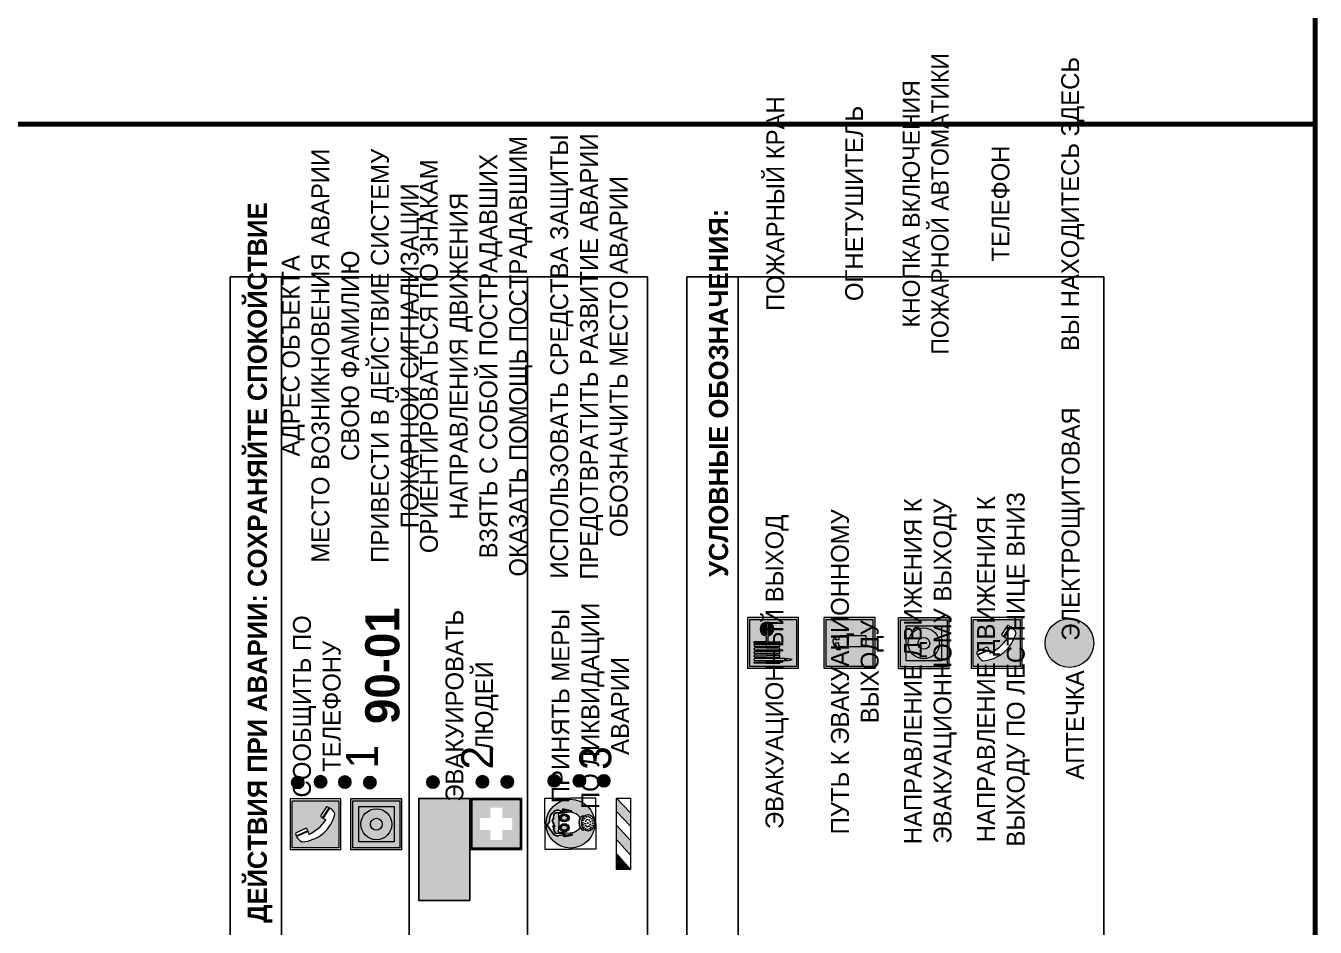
# Model space of a CAD drawing. Header units: millimetres. Extents: x 13114 to 67229, y 22859 to 38520.
# Drawn here: x 22281.2 to 22483.5, y 31561.4 to 31702.8 of the extents above; entities that cross this region are included whole.
import ezdxf

# ---------------------------------------------------------------- set-up
doc = ezdxf.new("R2010")
doc.units = ezdxf.units.MM
doc.styles.add('обычный', font='arial.ttf')

# ---------------------------------------------------------------- blocks, each defined once
blk = doc.blocks.new('A$C38D26F80')
h = blk.add_hatch(color=5)
h.dxf.hatch_style = 1
h.paths.add_polyline_path([(-8.77, -4.48, 1), (-0.19, -4.48, 1)])
h.paths.add_polyline_path([(-6.75, -3.58), (-6.75, -3.31), (-6.62, -3.22), (-6.5, -3.22), (-6.42, -3.3), (-6.39, -3.28), (-6.59, -2.23), (-6.59, -2.01), (-6.38, -1.58), (-4.76, -0.4), (-4.13, -0.79, -0.362848), (-2.1, -2.1, -0.201049), (-2.17, -2.48, 0.085434), (-2.26, -3.13), (-1.9, -3.16), (-2.25, -4.7), (-2.4, -4.59), (-2.43, -4.34), (-2.36, -4.34), (-2.14, -3.34), (-2.47, -3.42), (-2.58, -1.95), (-2.77, -1.58), (-3.58, -1.52), (-3.92, -1.26), (-5.05, -1.73), (-4.87, -1.39), (-5.41, -1.6), (-5.41, -1.46), (-6.13, -1.87), (-6.18, -3.5), (-6.56, -3.47), (-6.37, -4.59), (-6.16, -4.43), (-6.16, -4.66), (-6.36, -4.79), (-6.37, -4.8), (-6.51, -4.76)], flags=16)
h.paths.add_polyline_path([(-6.51, -4.76), (-6.36, -4.79), (-6.37, -4.8)], flags=0)
h.paths.add_polyline_path([(-5.92, -2.34, 0.089508), (-2.67, -2.35), (-2.48, -3.88, -0.268602), (-3.4, -6.18, 0.262449), (-5.2, -6.18, -0.268602), (-6.11, -3.88)], flags=16)
edge = h.paths.add_edge_path(flags=16)
edge.add_ellipse((-5.19, -3.41), major_axis=(0, 0.842), ratio=0.848992, start_angle=0, end_angle=360)
edge = h.paths.add_edge_path(flags=0)
edge.add_ellipse((-5.19, -3.39), major_axis=(0, 0.665), ratio=0.853798, start_angle=0, end_angle=360)
edge = h.paths.add_edge_path(flags=0)
edge.add_ellipse((-5.19, -3.4), major_axis=(0, 0.528), ratio=0.864094, start_angle=0, end_angle=360)
edge = h.paths.add_edge_path(flags=16)
edge.add_ellipse((-3.47, -3.4), major_axis=(0, 0.842), ratio=0.848992, start_angle=0, end_angle=360)
h.paths.add_polyline_path([(-3.13, -6.45), (-3.13, -6.84, 0.383174), (-5.57, -6.85), (-5.57, -6.49, -0.369952)], flags=16)
edge = h.paths.add_edge_path(flags=0)
edge.add_ellipse((-3.47, -3.39), major_axis=(0, 0.665), ratio=0.853798, start_angle=0, end_angle=360)
edge = h.paths.add_edge_path(flags=0)
edge.add_ellipse((-3.47, -3.4), major_axis=(0, 0.528), ratio=0.864094, start_angle=0, end_angle=360)
edge = h.paths.add_edge_path(flags=16)
edge.add_ellipse((-4.34, -7.57), major_axis=(-1.48, 0), ratio=0.744955, start_angle=0, end_angle=360)
h.paths.add_polyline_path([(-5.01, -6.85, -1), (-5.15, -6.85, -1)], flags=0)
h.paths.add_polyline_path([(-5.33, -7.14, -1), (-5.47, -7.14, -1)], flags=0)
h.paths.add_polyline_path([(-4.61, -6.71, -1), (-4.74, -6.71, -1)], flags=16)
h.paths.add_polyline_path([(-5.43, -7.51, -1), (-5.57, -7.51, -1)], flags=0)
h.paths.add_polyline_path([(-4.26, -6.67, -1), (-4.4, -6.67, -1)], flags=16)
h.paths.add_polyline_path([(-4.74, -7.14, -1), (-4.88, -7.14, -1)], flags=0)
h.paths.add_polyline_path([(-4.93, -7.43, -1), (-5.07, -7.43, -1)], flags=0)
h.paths.add_polyline_path([(-4.41, -7.07, -1), (-4.54, -7.07, -1)], flags=0)
h.paths.add_polyline_path([(-5.33, -7.87, -1), (-5.46, -7.87, -1)], flags=0)
h.paths.add_polyline_path([(-3.8, -6.71, -1), (-3.94, -6.71, -1)], flags=16)
h.paths.add_polyline_path([(-4.85, -7.78, -1), (-4.98, -7.78, -1)], flags=0)
h.paths.add_polyline_path([(-3.96, -7.14, -1), (-4.1, -7.14, -1)], flags=0)
h.paths.add_polyline_path([(-4.33, -7.53, -1), (-4.47, -7.53, -1)], flags=0)
h.paths.add_polyline_path([(-5.09, -8.12, -1), (-5.23, -8.12, -1)], flags=0)
h.paths.add_polyline_path([(-3.5, -6.94, -1), (-3.64, -6.94, -1)], flags=0)
h.paths.add_polyline_path([(-4.54, -7.97, -1), (-4.68, -7.97, -1)], flags=0)
h.paths.add_polyline_path([(-3.66, -7.39, -1), (-3.8, -7.39, -1)], flags=0)
h.paths.add_polyline_path([(-4.73, -8.35, -1), (-4.86, -8.35, -1)], flags=0)
h.paths.add_polyline_path([(-4.09, -7.96, -1), (-4.23, -7.96, -1)], flags=0)
h.paths.add_polyline_path([(-3.77, -7.74, -1), (-3.91, -7.74, -1)], flags=0)
h.paths.add_polyline_path([(-3.22, -7.27, -1), (-3.35, -7.27, -1)], flags=0)
h.paths.add_polyline_path([(-4.34, -8.4, -1), (-4.47, -8.4, -1)], flags=0)
h.paths.add_polyline_path([(-3.16, -7.61, -1), (-3.3, -7.61, -1)], flags=0)
h.paths.add_polyline_path([(-3.9, -8.35, -1), (-4.04, -8.35, -1)], flags=0)
h.paths.add_polyline_path([(-3.32, -7.91, -1), (-3.46, -7.91, -1)], flags=0)
h.paths.add_polyline_path([(-3.55, -8.23, -1), (-3.69, -8.23, -1)], flags=0)
at = {"color": 5, "lineweight": 5}
for p, q in [((-4.48, 0), (-8.96, 0)), ((-8.96, 0), (-8.96, -4.48)), ((-4.48, 0), (0, 0)), ((0, 0), (0, -4.48)), ((-6.59, -2.01), (-6.38, -1.58)), ((-6.59, -2.23), (-6.59, -2.01)), ((-6.39, -3.28), (-6.59, -2.23)), ((-6.38, -1.58), (-4.76, -0.4)), ((-6.13, -1.87), (-6.18, -3.5)), ((-5.41, -1.46), (-6.13, -1.87)), ((-4.87, -1.39), (-5.41, -1.6)), ((-5.41, -1.6), (-5.41, -1.46)), ((-3.92, -1.26), (-5.05, -1.73)), ((-5.05, -1.73), (-4.87, -1.39)), ((-4.76, -0.4), (-4.13, -0.79)), ((-3.58, -1.52), (-3.92, -1.26)), ((-2.77, -1.58), (-3.58, -1.52)), ((-2.58, -1.95), (-2.77, -1.58)), ((-2.47, -3.42), (-2.58, -1.95)), ((-8.96, -8.96), (-8.96, -4.48)), ((-6.75, -3.31), (-6.62, -3.22)), ((-6.75, -3.58), (-6.75, -3.31)), ((-6.51, -4.76), (-6.75, -3.58)), ((-6.62, -3.22), (-6.5, -3.22)), ((-6.18, -3.5), (-6.56, -3.47)), ((-6.56, -3.47), (-6.37, -4.59)), ((-6.5, -3.22), (-6.42, -3.3)), ((-6.42, -3.3), (-6.39, -3.28)), ((-6.37, -4.59), (-6.16, -4.43)), ((-6.16, -4.43), (-6.16, -4.66)), ((-5.92, -2.34), (-6.11, -3.88)), ((-2.67, -2.34), (-2.48, -3.88)), ((-2.14, -3.34), (-2.47, -3.42)), ((-2.43, -4.34), (-2.4, -4.59)), ((-2.43, -4.34), (-2.36, -4.34)), ((-2.36, -4.34), (-2.14, -3.34)), ((-1.9, -3.16), (-2.26, -3.13)), ((-2.25, -4.7), (-1.9, -3.16)), ((0, -8.96), (0, -4.48)), ((-6.37, -4.8), (-6.51, -4.76)), ((-6.16, -4.66), (-6.37, -4.8)), ((-5.57, -6.49), (-5.57, -6.85)), ((-3.13, -6.45), (-3.13, -6.84)), ((-2.4, -4.59), (-2.25, -4.7)), ((-4.48, -8.96), (-8.96, -8.96)), ((-4.48, -8.96), (0, -8.96))]:
    blk.add_line(p, q, dxfattribs=at)
at = {"color": 5}
for p, q in [((-6.59, -2.01), (-6.38, -1.58)), ((-6.59, -2.23), (-6.59, -2.01)), ((-6.39, -3.28), (-6.59, -2.23)), ((-6.38, -1.58), (-4.76, -0.4)), ((-6.13, -1.87), (-6.18, -3.5)), ((-5.41, -1.46), (-6.13, -1.87)), ((-4.87, -1.39), (-5.41, -1.6)), ((-5.41, -1.6), (-5.41, -1.46)), ((-3.92, -1.26), (-5.05, -1.73)), ((-5.05, -1.73), (-4.87, -1.39)), ((-4.76, -0.4), (-4.13, -0.79)), ((-3.58, -1.52), (-3.92, -1.26)), ((-2.77, -1.58), (-3.58, -1.52)), ((-2.58, -1.95), (-2.77, -1.58)), ((-2.47, -3.42), (-2.58, -1.95)), ((-6.75, -3.31), (-6.62, -3.22)), ((-6.75, -3.58), (-6.75, -3.31)), ((-6.51, -4.76), (-6.75, -3.58)), ((-6.62, -3.22), (-6.5, -3.22)), ((-6.18, -3.5), (-6.56, -3.47)), ((-6.56, -3.47), (-6.37, -4.59)), ((-6.5, -3.22), (-6.42, -3.3)), ((-6.42, -3.3), (-6.39, -3.28)), ((-6.37, -4.59), (-6.16, -4.43)), ((-6.16, -4.43), (-6.16, -4.66)), ((-2.14, -3.34), (-2.47, -3.42)), ((-2.4, -4.59), (-2.43, -4.34)), ((-2.43, -4.34), (-2.36, -4.34)), ((-2.36, -4.34), (-2.14, -3.34)), ((-2.26, -3.13), (-1.9, -3.16)), ((-1.9, -3.16), (-2.25, -4.7)), ((-6.37, -4.8), (-6.51, -4.76)), ((-6.36, -4.79), (-6.51, -4.76)), ((-6.16, -4.66), (-6.37, -4.8)), ((-6.16, -4.66), (-6.36, -4.79)), ((-2.25, -4.7), (-2.4, -4.59))]:
    blk.add_line(p, q, dxfattribs=at)
at = {"color": 5, "lineweight": 5}
for centre, radius in [((-4.48, -4.48), 4.29), ((-5.08, -6.85), 0.0678), ((-4.67, -6.71), 0.0678), ((-4.33, -6.67), 0.0678), ((-3.87, -6.71), 0.0678), ((-5.5, -7.51), 0.0678), ((-5.4, -7.14), 0.0678), ((-5.4, -7.87), 0.0678), ((-5.16, -8.12), 0.0678), ((-5, -7.43), 0.0678), ((-4.91, -7.78), 0.0678), ((-4.81, -7.14), 0.0678), ((-4.79, -8.35), 0.0678), ((-4.61, -7.97), 0.0678), ((-4.47, -7.07), 0.0678), ((-4.4, -7.53), 0.0678), ((-4.4, -8.4), 0.0678), ((-4.16, -7.96), 0.0678), ((-4.03, -7.14), 0.0678), ((-3.97, -8.35), 0.0678), ((-3.84, -7.74), 0.0678), ((-3.73, -7.39), 0.0678), ((-3.62, -8.23), 0.0678), ((-3.57, -6.94), 0.0678), ((-3.39, -7.91), 0.0678), ((-3.28, -7.27), 0.0678), ((-3.23, -7.61), 0.0678)]:
    blk.add_circle(centre, radius, dxfattribs=at)
at = {"color": 5}
for centre, radius, start, end in [((-3.89, -2.66), 1.88, 17.387, 97.1599), ((-2.6, -2.2), 0.511, 326.3906, 11.8614), ((-0.35, -3.07), 1.91, 162.2553, 181.7878)]:
    blk.add_arc(centre, radius, start, end, dxfattribs=at)
at = {"color": 5, "lineweight": 5}
for centre, radius, start, end in [((-2.6, -2.2), 0.513, 326.4781, 11.7739), ((-3.66, -4.24), 2.47, 171.573, 231.7124), ((-4.28, 6.66), 9.15, 259.6987, 280.1569), ((-4.93, -4.24), 2.47, 308.2876, 8.427), ((-0.47, -3.05), 1.79, 161.5846, 182.4584), ((-4.33, -7.88), 1.87, 50.358, 131.5662), ((-4.34, -8.2), 1.82, 48.4943, 132.3565), ((-4.3, -7.78), 1.83, 60.5889, 119.4111)]:
    blk.add_arc(centre, radius, start, end, dxfattribs=at)
for centre, major_axis, ratio in [((-5.19, -3.41), (0, 0.842), 0.848992), ((-5.19, -3.39), (0, 0.665), 0.853798), ((-5.19, -3.4), (0, 0.528), 0.864094), ((-3.47, -3.4), (0, 0.842), 0.848992), ((-3.47, -3.39), (0, 0.665), 0.853798), ((-3.47, -3.4), (0, 0.528), 0.864094), ((-4.34, -7.57), (-1.48, 0), 0.744955)]:
    blk.add_ellipse(centre, major_axis=major_axis, ratio=ratio, dxfattribs=at)
blk = doc.blocks.new('A$C47DD6509')
at = {"lineweight": 5}
for points in [[(-8.69, 0), (-11.19, 0), (-11.19, -2.22)], [(-4.22, 0), (-6.45, 0), (-8.91, -2.22), (-6.61, -2.22)], [(0, 0), (-2.09, 0), (-4.36, -2.22), (-2.29, -2.22)]]:
    blk.add_hatch(color=242, dxfattribs=at).paths.add_polyline_path(points)
at = {"color": 242, "lineweight": 5}
for p, q in [((-11.19, -2.22), (-8.69, 0)), ((-11.19, -2.22), (-11.19, 0)), ((-11.19, 0), (-8.69, 0)), ((-11.19, 0), (0, 0)), ((-8.91, -2.22), (-6.45, 0)), ((-6.61, -2.22), (-4.22, 0)), ((-4.36, -2.22), (-2.09, 0)), ((-2.29, -2.22), (0, 0)), ((0, 0), (0, -2.22)), ((0, -2.22), (-11.19, -2.22))]:
    blk.add_line(p, q, dxfattribs=at)
blk = doc.blocks.new('A$C32E8229D')
at = {"true_color": 0xffffff}
blk.add_hatch(color=7, dxfattribs=at).paths.add_polyline_path([(0, 0), (0, -8), (16, -8), (16, 0)])
h = blk.add_hatch(color=126)
h.paths.add_polyline_path([(0.2, -0.2), (15.8, -0.2), (15.8, -7.8), (0.2, -7.8)])
h.paths.add_polyline_path([(13.49, -2.05), (12.08, -2.05), (11.37, -2.63, 0.162397), (11.29, -2.84), (11.29, -3.63), (10.35, -3.63), (10.35, -4.05), (11.68, -4.05), (11.68, -3.48), (12.26, -4.28), (11.29, -5.1), (11.29, -6.78), (11.85, -6.78), (11.85, -5.44), (12.8, -4.64), (12.8, -5.94), (14.46, -5.94), (14.46, -5.39), (13.45, -5.39), (13.45, -3.97), (12.46, -2.59), (13.15, -2.59), (13.69, -3.34), (14.18, -3)], flags=16)
h.paths.add_polyline_path([(10.74, -1.82, 1), (11.8, -1.82, 1)], flags=16)
h.paths.add_polyline_path([(9.39, -3.59), (5.99, -3.59), (6.56, -3.03), (5.91, -3.03), (5.1, -3.83), (5.91, -4.64), (6.56, -4.64), (5.99, -4.09), (9.39, -4.09)], flags=16)
h.paths.add_polyline_path([(4.29, -1.08), (1.72, -1.08), (1.72, -6.6), (4.29, -6.6)], flags=16)
at = {"color": 126}
blk.add_lwpolyline([(16, -8), (0, -8), (0, 0), (16, 0)], close=True, dxfattribs=at)
blk = doc.blocks.new('A$C18900ED3')
h = blk.add_hatch(color=126)
h.paths.add_polyline_path([(-0.18, -0.18), (-7.02, -0.18), (-7.02, -7.02), (-0.18, -7.02)])
h.paths.add_polyline_path([(-5.89, -4.46), (-5.89, -2.77), (-4.46, -2.77), (-4.46, -1.31), (-2.77, -1.31), (-2.77, -2.77), (-1.33, -2.77), (-1.33, -4.46), (-2.77, -4.46), (-2.77, -5.89), (-4.46, -5.89), (-4.46, -4.46)], flags=16)
at = {"color": 126}
for p, q in [((-7.2, 0), (-7.2, -7.2)), ((0, 0), (-7.2, 0)), ((0, -7.2), (0, 0)), ((-7.02, -7.02), (-7.02, -0.18)), ((-7.02, -0.18), (-0.18, -0.18)), ((-0.18, -0.18), (-0.18, -7.02)), ((-7.2, -7.2), (0, -7.2)), ((-0.18, -7.02), (-7.02, -7.02))]:
    blk.add_line(p, q, dxfattribs=at)
blk = doc.blocks.new('A$C456E1F9C')
at = {"lineweight": 5}
h = blk.add_hatch(color=242, dxfattribs=at)
h.paths.add_polyline_path([(0.51, -1.47), (0.51, -13.26), (12.29, -13.26), (12.29, -1.47)])
h.paths.add_polyline_path([(5.42, -4.95, -0.254479), (4.78, -5.4), (3.52, -2.53, -0.209735), (4.23, -2.4)], flags=16)
h.paths.add_polyline_path([(8.53, -8.6), (10.87, -10.17), (10.54, -10.76), (8.03, -9.13, -0.192251)], flags=16)
h.paths.add_polyline_path([(4.61, -5.49, 0.005518), (3.87, -5.72, 0.128647), (7.49, -10.01, 0.00809), (7.83, -9.33), (10.47, -10.97, -0.16736), (8.99, -12.25, -0.327862), (1.95, -3.95, -0.166952), (3.36, -2.62)], flags=16)
at = {"color": 242, "lineweight": 5}
for p, q in [((0, -13.77), (0, -0.97)), ((12.8, -0.97), (0, -0.97)), ((4.61, -5.49), (3.36, -2.62)), ((3.52, -2.53), (4.78, -5.4)), ((4.23, -2.4), (5.42, -4.95)), ((12.8, -13.77), (12.8, -0.97)), ((7.83, -9.33), (10.47, -10.97)), ((8.03, -9.13), (10.54, -10.76)), ((10.81, -10.12), (8.53, -8.6)), ((10.54, -10.76), (10.8, -10.3)), ((10.8, -10.3), (10.81, -10.12)), ((0, -13.77), (12.8, -13.77))]:
    blk.add_line(p, q, dxfattribs=at)
blk.add_lwpolyline([(0.51, -1.47), (12.29, -1.47), (12.29, -13.26), (0.51, -13.26)], close=True, dxfattribs=at)
for centre, radius, start, end in [((4.59, -5.34), 2.99, 114.2845, 152.1974), ((4.02, -3.27), 0.891, 76.3284, 123.7092), ((11.12, -3.31), 9.19, 183.9915, 256.6009), ((14.98, -39.1), 35.17, 107.1487, 108.4135), ((13.86, -0.94), 11.08, 205.5536, 234.8762), ((4.68, -4.59), 0.824, 276.9621, 334.0723), ((-13.31, 0.8), 23.44, 332.5487, 334.4027), ((8.94, -9.5), 0.989, 114.4092, 157.9388), ((7.87, -9.46), 3, 291.9291, 329.9329)]:
    blk.add_arc(centre, radius, start, end, dxfattribs=at)
blk = doc.blocks.new('A$C54414219')
at = {"true_color": 0xffffff}
h = blk.add_hatch(color=7, dxfattribs=at)
h.paths.add_polyline_path([(2.39, -9.45), (2.39, -18.3), (11.23, -18.3), (11.23, -9.45)], flags=0)
h.paths.add_polyline_path([(10.71, -13.87, -1), (2.92, -13.87, -1)], flags=0)
h.paths.add_polyline_path([(8.3, -13.87, -1), (5.33, -13.87, -1)], flags=0)
h.paths.add_polyline_path([(0.41, -7.47), (0.41, -20.27), (13.21, -20.27), (13.21, -7.47)])
h.paths.add_polyline_path([(0.92, -19.77), (12.71, -19.77), (12.71, -7.98), (0.92, -7.98)], flags=16)
h.paths.add_polyline_path([(11.23, -9.45), (11.23, -18.3), (2.39, -18.3), (2.39, -9.45)], flags=0)
at = {"lineweight": 5}
h = blk.add_hatch(color=242, dxfattribs=at)
h.paths.add_polyline_path([(12.71, -7.98), (0.92, -7.98), (0.92, -19.77), (12.71, -19.77)])
h.paths.add_polyline_path([(11.23, -18.3), (2.39, -18.3), (2.39, -9.45), (11.23, -9.45)], flags=16)
h.paths.add_polyline_path([(10.71, -13.87, -1), (2.92, -13.87, -1)], flags=0)
h.paths.add_polyline_path([(8.3, -13.87, -1), (5.33, -13.87, -1)], flags=0)
at = {"true_color": 0xffffff}
h = blk.add_hatch(color=7, dxfattribs=at)
h.paths.add_polyline_path([(2.39, -9.45), (2.39, -18.3), (11.23, -18.3), (11.23, -9.45)])
h.paths.add_polyline_path([(10.71, -13.87, -1), (2.92, -13.87, -1)], flags=16)
h.paths.add_polyline_path([(8.3, -13.87, -1), (5.33, -13.87, -1)], flags=0)
at = {"lineweight": 5}
h = blk.add_hatch(color=242, dxfattribs=at)
h.paths.add_polyline_path([(2.92, -13.87, 1), (10.71, -13.87, 1)])
h.paths.add_polyline_path([(8.3, -13.87, -1), (5.33, -13.87, -1)], flags=16)
at = {"color": 242, "lineweight": 5}
for p, q in [((0.41, -20.27), (0.41, -7.47)), ((0.41, -7.47), (13.21, -7.47)), ((0.41, -7.47), (13.21, -7.47)), ((13.21, -20.27), (13.21, -7.47)), ((0.41, -20.27), (13.21, -20.27))]:
    blk.add_line(p, q, dxfattribs=at)
for points in [[(0.92, -7.98), (12.71, -7.98), (12.71, -19.77), (0.92, -19.77)], [(2.39, -9.45), (11.23, -9.45), (11.23, -18.3), (2.39, -18.3)]]:
    blk.add_lwpolyline(points, close=True, dxfattribs=at)
for radius in [3.89, 1.49]:
    blk.add_circle((6.81, -13.87), radius, dxfattribs=at)
blk = doc.blocks.new('A$C37112FD5')
at = {"true_color": 0xf5f5ff}
h = blk.add_hatch(color=7, dxfattribs=at)
h.dxf.hatch_style = 1
h.paths.add_polyline_path([(12.8, -7.4), (0, -7.4), (0, -20.2), (12.8, -20.2)])
h.paths.add_polyline_path([(12.29, -7.91), (12.29, -19.69), (0.51, -19.69), (0.51, -7.91)], flags=16)
h.paths.add_polyline_path([(4.98, -9.04, -0.42597), (5.17, -9.22), (5.17, -12.25), (5.17, -15.29, -0.432244), (4.98, -15.47), (4.83, -15.47, -0.42597), (4.64, -15.29), (4.64, -12.25), (4.64, -9.22, -0.432244), (4.83, -9.04)], flags=0)
h.paths.add_polyline_path([(4.28, -9.22), (4.28, -12.25), (4.28, -15.29, -0.432244), (4.09, -15.47), (3.94, -15.47, -0.42597), (3.75, -15.29), (3.75, -12.25), (3.75, -9.22, -0.432244), (3.94, -9.04), (4.09, -9.04, -0.42597)], flags=0)
h.paths.add_polyline_path([(5.72, -9.04), (5.87, -9.04, -0.42597), (6.06, -9.22), (6.06, -12.25), (6.06, -15.29, -0.432244), (5.87, -15.47), (5.72, -15.47, -0.42597), (5.53, -15.29), (5.53, -12.25), (5.53, -9.22, -0.432244)], flags=0)
h.paths.add_polyline_path([(6.42, -8.9), (6.5, -8.9, -0.42597), (6.69, -9.08), (6.69, -12.03), (8.21, -12.03, -15.824349), (8.21, -12.47), (6.69, -12.47), (6.69, -15.42, -0.432244), (6.5, -15.6), (6.42, -15.6)], flags=0)
h.paths.add_polyline_path([(3.39, -9.22), (3.39, -12.25), (3.39, -15.29, -0.432244), (3.2, -15.47), (3.05, -15.47, -0.42597), (2.85, -15.29), (2.85, -12.25), (2.85, -9.22, -0.432244), (3.05, -9.04), (3.2, -9.04, -0.42597)], flags=0)
h.paths.add_polyline_path([(2.5, -9.22), (2.5, -16.71), (1.96, -16.71), (1.96, -9.22, -0.432244), (2.15, -9.04), (2.31, -9.04, -0.42597)], flags=0)
h.paths.add_polyline_path([(1.61, -8.9), (1.61, -15.6), (1.57, -15.6, -0.42597), (1.37, -15.42), (1.37, -12.03), (1.37, -9.09, -0.432244), (1.57, -8.9)], flags=0)
h.paths.add_polyline_path([(9.76, -10.81), (9.76, -12.03), (8.49, -12.03, -0.336371)], flags=0)
h.paths.add_polyline_path([(8.49, -12.47), (9.76, -12.47), (9.76, -13.7, -0.336371)], flags=0)
h.paths.add_polyline_path([(10.11, -10.81, -0.336371), (11.38, -12.03), (10.11, -12.03)], flags=0)
h.paths.add_polyline_path([(10.11, -12.47), (11.38, -12.47, -0.336371), (10.11, -13.7)], flags=0)
h.paths.add_polyline_path([(2.5, -16.84), (2.5, -17.05), (1.97, -17.05), (1.97, -16.84)], flags=0)
h.paths.add_polyline_path([(2.5, -17.24, -0.033778), (2.24, -18.6, -0.033778), (1.97, -17.24)], flags=0)
h = blk.add_hatch(color=242)
h.dxf.hatch_style = 1
h.paths.add_polyline_path([(12.29, -7.91), (0.51, -7.91), (0.51, -19.69), (12.29, -19.69)])
h.paths.add_polyline_path([(6.42, -15.6), (6.42, -8.9), (6.5, -8.9, -0.42597), (6.69, -9.08), (6.69, -12.03), (8.21, -12.03, -15.824349), (8.21, -12.47), (6.69, -12.47), (6.69, -15.42, -0.432244), (6.5, -15.6)], flags=16)
h.paths.add_polyline_path([(5.87, -15.47), (5.72, -15.47, -0.42597), (5.53, -15.29), (5.53, -12.25), (5.53, -9.22, -0.432244), (5.72, -9.04), (5.87, -9.04, -0.42597), (6.06, -9.22), (6.06, -12.25), (6.06, -15.29, -0.432244)], flags=16)
h.paths.add_polyline_path([(4.98, -15.47), (4.83, -15.47, -0.42597), (4.64, -15.29), (4.64, -12.25), (4.64, -9.22, -0.432244), (4.83, -9.04), (4.98, -9.04, -0.42597), (5.17, -9.22), (5.17, -12.25), (5.17, -15.29, -0.432244)], flags=16)
h.paths.add_polyline_path([(4.09, -15.47), (3.94, -15.47, -0.42597), (3.75, -15.29), (3.75, -12.25), (3.75, -9.22, -0.432244), (3.94, -9.04), (4.09, -9.04, -0.42597), (4.28, -9.22), (4.28, -12.25), (4.28, -15.29, -0.432244)], flags=16)
h.paths.add_polyline_path([(3.2, -15.47), (3.05, -15.47, -0.42597), (2.85, -15.29), (2.85, -12.25), (2.85, -9.22, -0.432244), (3.05, -9.04), (3.2, -9.04, -0.42597), (3.39, -9.22), (3.39, -12.25), (3.39, -15.29, -0.432244)], flags=16)
h.paths.add_polyline_path([(2.5, -17.05), (1.97, -17.05), (1.97, -16.84), (2.5, -16.84)], flags=16)
h.paths.add_polyline_path([(2.5, -17.24, -0.033778), (2.24, -18.6, -0.033778), (1.97, -17.24)], flags=16)
h.paths.add_polyline_path([(2.5, -16.71), (1.96, -16.71), (1.96, -9.22, -0.432244), (2.15, -9.04), (2.31, -9.04, -0.42597), (2.5, -9.22)], flags=16)
h.paths.add_polyline_path([(1.61, -15.6), (1.57, -15.6, -0.42597), (1.37, -15.42), (1.37, -12.03), (1.37, -9.09, -0.432244), (1.57, -8.9), (1.61, -8.9)], flags=16)
h.paths.add_polyline_path([(8.49, -12.47), (9.76, -12.47), (9.76, -13.7, -0.336371)], flags=0)
h.paths.add_polyline_path([(10.11, -13.7), (10.11, -12.47), (11.38, -12.47, -0.336371)], flags=0)
h.paths.add_polyline_path([(8.49, -12.03, -0.336371), (9.76, -10.81), (9.76, -12.03)], flags=0)
h.paths.add_polyline_path([(10.11, -12.03), (10.11, -10.81, -0.336371), (11.38, -12.03)], flags=0)
h = blk.add_hatch(color=7, dxfattribs=at)
h.dxf.hatch_style = 1
h.paths.add_polyline_path([(1.61, -8.9), (1.57, -8.9, 0.432244), (1.37, -9.09), (1.37, -12.03), (1.37, -15.42, 0.42597), (1.57, -15.6), (1.61, -15.6)])
h.paths.add_polyline_path([(2.5, -9.22, 0.42597), (2.31, -9.04), (2.15, -9.04, 0.432244), (1.96, -9.22), (1.96, -16.71), (2.5, -16.71)])
h.paths.add_polyline_path([(2.5, -16.84), (1.97, -16.84), (1.97, -17.05), (2.5, -17.05)])
h.paths.add_polyline_path([(2.5, -17.24), (1.97, -17.24, 0.033778), (2.24, -18.6, 0.033778)])
h.paths.add_polyline_path([(3.39, -12.25), (3.39, -9.22, 0.42597), (3.2, -9.04), (3.05, -9.04, 0.432244), (2.85, -9.22), (2.85, -12.25), (2.85, -15.29, 0.42597), (3.05, -15.47), (3.2, -15.47, 0.432244), (3.39, -15.29)])
h.paths.add_polyline_path([(4.28, -12.25), (4.28, -9.22, 0.42597), (4.09, -9.04), (3.94, -9.04, 0.432244), (3.75, -9.22), (3.75, -12.25), (3.75, -15.29, 0.42597), (3.94, -15.47), (4.09, -15.47, 0.432244), (4.28, -15.29)])
h.paths.add_polyline_path([(5.17, -12.25), (5.17, -9.22, 0.42597), (4.98, -9.04), (4.83, -9.04, 0.432244), (4.64, -9.22), (4.64, -12.25), (4.64, -15.29, 0.42597), (4.83, -15.47), (4.98, -15.47, 0.432244), (5.17, -15.29)])
h.paths.add_polyline_path([(6.06, -12.25), (6.06, -9.22, 0.42597), (5.87, -9.04), (5.72, -9.04, 0.432244), (5.53, -9.22), (5.53, -12.25), (5.53, -15.29, 0.42597), (5.72, -15.47), (5.87, -15.47, 0.432244), (6.06, -15.29)])
h.paths.add_polyline_path([(6.69, -12.47), (8.21, -12.47, 15.824349), (8.21, -12.03), (6.69, -12.03), (6.69, -9.08, 0.42597), (6.5, -8.9), (6.42, -8.9), (6.42, -15.6), (6.5, -15.6, 0.432244), (6.69, -15.42)])
h.paths.add_polyline_path([(8.49, -12.47), (9.76, -12.47), (9.76, -13.7, -0.336371)], flags=16)
h.paths.add_polyline_path([(8.49, -12.03, -0.336371), (9.76, -10.81), (9.76, -12.03)], flags=16)
h.paths.add_polyline_path([(10.11, -12.47), (11.38, -12.47, -0.336371), (10.11, -13.7)], flags=16)
h.paths.add_polyline_path([(10.11, -12.03), (10.11, -10.81, -0.336371), (11.38, -12.03)], flags=16)
h = blk.add_hatch(color=242)
h.dxf.hatch_style = 1
h.paths.add_polyline_path([(9.76, -10.81, 0.336371), (8.49, -12.03), (9.76, -12.03)])
h.paths.add_polyline_path([(10.11, -10.81), (10.11, -12.03), (11.38, -12.03, 0.336371)])
h.paths.add_polyline_path([(11.38, -12.47), (10.11, -12.47), (10.11, -13.7, 0.336371)])
h.paths.add_polyline_path([(9.76, -12.47), (8.49, -12.47, 0.336371), (9.76, -13.7)])
at = {"color": 242, "lineweight": 5}
for p, q in [((0, -20.2), (0, -7.4)), ((0, -7.4), (12.8, -7.4)), ((1.37, -12.03), (1.37, -9.08)), ((1.57, -8.9), (1.61, -8.9)), ((1.61, -8.9), (1.61, -15.6)), ((1.96, -16.71), (1.96, -9.22)), ((2.15, -9.04), (2.31, -9.04)), ((2.5, -16.71), (2.5, -9.22)), ((2.85, -12.25), (2.85, -9.22)), ((3.05, -9.04), (3.2, -9.04)), ((3.39, -12.25), (3.39, -9.22)), ((3.75, -12.25), (3.75, -9.22)), ((3.94, -9.04), (4.09, -9.04)), ((4.28, -12.25), (4.28, -9.22)), ((4.64, -12.25), (4.64, -9.22)), ((4.83, -9.04), (4.98, -9.04)), ((5.17, -12.25), (5.17, -9.22)), ((5.53, -12.25), (5.53, -9.22)), ((5.72, -9.04), (5.87, -9.04)), ((6.06, -12.25), (6.06, -9.22)), ((6.42, -8.9), (6.42, -15.6)), ((6.5, -8.9), (6.42, -8.9)), ((6.69, -12.03), (6.69, -9.08)), ((12.8, -20.2), (12.8, -7.4)), ((1.37, -12.03), (1.37, -15.42)), ((2.85, -12.25), (2.85, -15.29)), ((3.39, -12.25), (3.39, -15.29)), ((3.75, -12.25), (3.75, -15.29)), ((4.28, -12.25), (4.28, -15.29)), ((4.64, -12.25), (4.64, -15.29)), ((5.17, -12.25), (5.17, -15.29)), ((5.53, -12.25), (5.53, -15.29)), ((6.06, -12.25), (6.06, -15.29)), ((8.21, -12.03), (6.69, -12.03)), ((8.21, -12.47), (6.69, -12.47)), ((6.69, -12.47), (6.69, -15.42)), ((9.76, -12.03), (8.49, -12.03)), ((9.76, -12.47), (8.49, -12.47)), ((9.76, -10.81), (9.76, -12.03)), ((9.76, -12.47), (9.76, -13.7)), ((10.11, -10.81), (10.11, -12.03)), ((11.38, -12.03), (10.11, -12.03)), ((11.38, -12.47), (10.11, -12.47)), ((10.11, -12.47), (10.11, -13.7)), ((1.57, -15.6), (1.61, -15.6)), ((3.05, -15.47), (3.2, -15.47)), ((3.94, -15.47), (4.09, -15.47)), ((4.83, -15.47), (4.98, -15.47)), ((5.72, -15.47), (5.87, -15.47)), ((6.42, -15.6), (6.5, -15.6)), ((1.96, -16.71), (2.5, -16.71)), ((1.97, -16.84), (2.5, -16.84)), ((1.97, -17.05), (1.97, -16.84)), ((2.5, -17.05), (1.97, -17.05)), ((1.97, -17.24), (2.5, -17.24)), ((2.5, -16.84), (2.5, -17.05)), ((0, -20.2), (12.8, -20.2))]:
    blk.add_line(p, q, dxfattribs=at)
blk.add_lwpolyline([(0.51, -7.91), (12.29, -7.91), (12.29, -19.69), (0.51, -19.69)], close=True, dxfattribs=at)
for centre, radius, start, end in [((1.56, -9.09), 0.182, 87.1027, 180.6071), ((2.15, -9.22), 0.182, 87.1027, 180.6071), ((2.32, -9.22), 0.182, 359.3929, 92.8973), ((3.04, -9.22), 0.182, 87.1027, 180.6071), ((3.21, -9.22), 0.182, 359.3929, 92.8973), ((3.93, -9.22), 0.182, 87.1027, 180.6071), ((4.1, -9.22), 0.182, 359.3929, 92.8973), ((4.82, -9.22), 0.182, 87.1027, 180.6071), ((4.99, -9.22), 0.182, 359.3929, 92.8973), ((5.71, -9.22), 0.182, 87.1027, 180.6071), ((5.88, -9.22), 0.182, 359.3929, 92.8973), ((6.51, -9.09), 0.182, 359.3929, 92.8973), ((9.93, -12.25), 1.74, 187.2319, 172.7681), ((9.93, -12.25), 1.46, 96.9927, 171.3585), ((9.93, -12.25), 1.46, 188.6415, 263.0073), ((9.93, -12.25), 1.46, 8.6415, 83.0073), ((9.93, -12.25), 1.46, 276.9927, 351.3585), ((1.56, -15.42), 0.182, 179.3929, 272.8973), ((3.04, -15.29), 0.182, 179.3929, 272.8973), ((3.21, -15.29), 0.182, 267.1027, 0.6071), ((3.93, -15.29), 0.182, 179.3929, 272.8973), ((4.1, -15.29), 0.182, 267.1027, 0.6071), ((4.82, -15.29), 0.182, 179.3929, 272.8973), ((4.99, -15.29), 0.182, 267.1027, 0.6071), ((5.71, -15.29), 0.182, 179.3929, 272.8973), ((5.88, -15.29), 0.182, 267.1027, 0.6071), ((6.51, -15.42), 0.182, 267.1027, 0.6071), ((12.17, -15.98), 10.27, 187.041, 194.7793), ((-7.7, -15.98), 10.27, 345.2207, 352.959)]:
    blk.add_arc(centre, radius, start, end, dxfattribs=at)
blk = doc.blocks.new('A$C7B8C2D5B')
at = {"lineweight": 0}
h = blk.add_hatch(color=5, dxfattribs=at)
h.dxf.hatch_style = 1
h.paths.add_polyline_path([(1.397, -3.024, 1), (-2.112, -3.024, 1)])
at = {"color": 5, "lineweight": 0}
blk.add_circle((-0.358, -3.024), 1.755, dxfattribs=at)
blk = doc.blocks.new('A$C3AD82952')
at = {"true_color": 0xf5f5ff}
h = blk.add_hatch(color=7, dxfattribs=at)
h.dxf.hatch_style = 1
h.paths.add_polyline_path([(8.21, 8.73, 0.414214), (7.89, 9.05), (7.22, 9.05), (7.22, 9.92), (7.59, 9.92, 1), (7.57, 10.36), (7.22, 10.36), (7.22, 10.6), (6.43, 10.6), (6.43, 10.36), (6.01, 10.36), (4.74, 9.59), (4.74, 8.69), (4.98, 8.73), (4.98, 9.26), (6.12, 9.91), (6.43, 9.91), (6.43, 9.05), (5.76, 9.05, 0.414214), (5.44, 8.73), (5.44, 2.2), (8.21, 2.2)], flags=0)
h.paths.add_polyline_path([(12.8, 12.8), (0, 12.8), (0, 0), (12.8, 0)])
h.paths.add_polyline_path([(0.51, 12.29), (12.29, 12.29), (12.29, 0.51), (0.51, 0.51)], flags=16)
h.paths.add_polyline_path([(4.74, 9.59), (6.01, 10.36), (6.43, 10.36), (6.43, 10.6), (7.22, 10.6), (7.22, 10.36), (7.59, 10.36, -0.94586), (7.59, 9.92), (7.22, 9.92), (7.22, 9.05), (7.89, 9.05, -0.414214), (8.21, 8.73), (8.21, 2.2), (5.44, 2.2), (5.44, 8.73, -0.414214), (5.76, 9.05), (6.43, 9.05), (6.43, 9.91), (6.12, 9.91), (4.98, 9.26), (4.98, 8.73), (4.74, 8.69)], flags=0)
h = blk.add_hatch(color=242)
h.dxf.hatch_style = 1
h.paths.add_polyline_path([(12.29, 12.29), (0.51, 12.29), (0.51, 0.51), (12.29, 0.51)])
h.paths.add_polyline_path([(4.74, 8.69), (4.74, 9.59), (6.01, 10.36), (6.43, 10.36), (6.43, 10.6), (7.22, 10.6), (7.22, 10.36), (7.59, 10.36, -0.94586), (7.59, 9.92), (7.22, 9.92), (7.22, 9.05), (7.89, 9.05, -0.414214), (8.21, 8.73), (8.21, 2.2), (5.44, 2.2), (5.44, 8.73, -0.414214), (5.76, 9.05), (6.43, 9.05), (6.43, 9.91), (6.12, 9.91), (4.98, 9.26), (4.98, 8.73)], flags=16)
h = blk.add_hatch(color=7, dxfattribs=at)
h.dxf.hatch_style = 1
h.paths.add_polyline_path([(8.21, 8.73, 0.414214), (7.89, 9.05), (7.22, 9.05), (7.22, 9.92), (7.59, 9.92, 1), (7.57, 10.36), (7.22, 10.36), (7.22, 10.6), (6.43, 10.6), (6.43, 10.36), (6.01, 10.36), (4.74, 9.59), (4.74, 8.69), (4.98, 8.73), (4.98, 9.26), (6.12, 9.91), (6.43, 9.91), (6.43, 9.05), (5.76, 9.05, 0.414214), (5.44, 8.73), (5.44, 2.2), (8.21, 2.2)])
at = {"color": 242, "lineweight": 5}
for p, q in [((0, 0), (0, 12.8)), ((0, 12.8), (12.8, 12.8)), ((6.01, 10.36), (4.74, 9.59)), ((4.98, 9.26), (6.12, 9.91)), ((6.01, 10.36), (6.43, 10.36)), ((6.12, 9.91), (6.43, 9.91)), ((7.22, 10.6), (6.43, 10.6)), ((6.43, 10.6), (6.43, 10.36)), ((6.43, 9.91), (6.43, 9.05)), ((7.22, 10.36), (7.22, 10.6)), ((7.59, 10.36), (7.22, 10.36)), ((7.22, 9.05), (7.22, 9.92)), ((7.59, 9.92), (7.22, 9.92)), ((12.8, 0), (12.8, 12.8)), ((4.74, 9.59), (4.74, 8.69)), ((4.74, 8.69), (4.98, 8.73)), ((4.98, 8.73), (4.98, 9.26)), ((5.44, 2.2), (5.44, 8.73)), ((5.76, 9.05), (6.43, 9.05)), ((7.89, 9.05), (7.22, 9.05)), ((8.21, 2.2), (8.21, 8.73)), ((0, 0), (12.8, 0)), ((5.44, 2.2), (8.21, 2.2))]:
    blk.add_line(p, q, dxfattribs=at)
blk.add_lwpolyline([(0.51, 12.29), (12.29, 12.29), (12.29, 0.51), (0.51, 0.51)], close=True, dxfattribs=at)
for centre, radius, start, end in [((7.58, 10.14), 0.223, 273.1875, 86.8125), ((5.76, 8.73), 0.32, 90, 180), ((7.89, 8.73), 0.32, 0, 90)]:
    blk.add_arc(centre, radius, start, end, dxfattribs=at)

msp = doc.modelspace()

# ---------------------------------------------------------------- hatches: boundary and pattern name
at = {"lineweight": 0}
h = msp.add_hatch(color=256, dxfattribs=at)
h.dxf.hatch_style = 1
h.paths.add_polyline_path([(22323.86, 31583.14, 1), (22323.86, 31585.07, 1)])
h = msp.add_hatch(color=256, dxfattribs=at)
h.dxf.hatch_style = 1
h.paths.add_polyline_path([(22327.44, 31583.24, 1), (22327.44, 31585.17, 1)])
h = msp.add_hatch(color=256, dxfattribs=at)
h.dxf.hatch_style = 1
h.paths.add_polyline_path([(22331.25, 31583.2, 1), (22331.25, 31585.14, 1)])
h = msp.add_hatch(color=256, dxfattribs=at)
h.dxf.hatch_style = 1
h.paths.add_polyline_path([(22335.18, 31583.12, 1), (22335.18, 31585.05, 1)])
h = msp.add_hatch(color=256, dxfattribs=at)
h.dxf.hatch_style = 1
h.paths.add_polyline_path([(22345.07, 31583.21, 1), (22345.07, 31585.14, 1)])
h = msp.add_hatch(color=256, dxfattribs=at)
h.dxf.hatch_style = 1
h.paths.add_polyline_path([(22352.85, 31583.25, 1), (22352.85, 31585.18, 1)])
h = msp.add_hatch(color=256, dxfattribs=at)
h.dxf.hatch_style = 1
h.paths.add_polyline_path([(22356.75, 31583.24, 1), (22356.75, 31585.17, 1)])
h = msp.add_hatch(color=256, dxfattribs=at)
h.dxf.hatch_style = 1
h.paths.add_polyline_path([(22364.1, 31583.4, 1), (22364.1, 31585.33, 1)])
h = msp.add_hatch(color=256, dxfattribs=at)
h.dxf.hatch_style = 1
h.paths.add_polyline_path([(22368.05, 31583.39, 1), (22368.05, 31585.32, 1)])
h = msp.add_hatch(color=256, dxfattribs=at)
h.dxf.hatch_style = 1
h.paths.add_polyline_path([(22371.88, 31583.39, 1), (22371.88, 31585.33, 1)])

# ---------------------------------------------------------------- linework, layer by layer
at = {"color": 1, "lineweight": 100}
for points in [[(21883.53, 32082.37), (22483.53, 32082.37), (22483.53, 31687.37), (21883.53, 31687.37)], [(21883.53, 31687.37), (22483.53, 31687.37), (22483.53, 31292.37), (21883.53, 31292.37)]]:
    msp.add_lwpolyline(points, close=True, dxfattribs=at)
for points in [[(22321.32, 31519.66), (22321.32, 31663.42), (22313.27, 31663.42), (22313.27, 31519.66)], [(22321.32, 31519.66), (22321.32, 31663.42), (22378.72, 31663.42), (22378.72, 31519.66)], [(22392.97, 31519.66), (22392.97, 31663.42), (22384.92, 31663.42), (22384.92, 31519.66)], [(22392.97, 31519.66), (22392.97, 31663.42), (22450.37, 31663.42), (22450.37, 31519.66)]]:
    msp.add_lwpolyline(points, close=True)
for points in [[(22341.32, 31578.07), (22341.32, 31519.66), (22341.32, 31663.42)], [(22359.89, 31578.07), (22359.89, 31519.66), (22359.89, 31663.42)]]:
    msp.add_lwpolyline(points)
for centre in [(22323.86, 31584.1), (22327.44, 31584.21), (22331.25, 31584.17), (22335.18, 31584.09), (22345.07, 31584.17), (22352.85, 31584.21), (22356.75, 31584.2), (22364.1, 31584.36), (22368.05, 31584.36), (22371.88, 31584.36)]:
    msp.add_circle(centre, 0.966)

# ---------------------------------------------------------------- block references
at = {"rotation": 90}
for name, p, xscale, yscale, zscale in [('A$C37112FD5', (22389.84, 31601.98), 0.6249984004534781, 0.6249984004534781, 0.6249984004534781), ('A$C3AD82952', (22414.45, 31601.98), 0.625, 0.625, 0.625), ('A$C54414219', (22413.44, 31601.67), 0.625, 0.625, 0.625), ('A$C456E1F9C', (22428.92, 31601.98), 0.625, 0.625, 0.625), ('A$C7B8C2D5B', (22438.38, 31606.75), 2.177419353276491, 2.177419353276491, 2.177419353276491), ('A$C456E1F9C', (22322.04, 31573.55), 0.625, 0.625, 0.625), ('A$C54414219', (22327.53, 31573.29), 0.625, 0.625, 0.625), ('A$C18900ED3', (22350.99, 31581.61), 1.111111111007631, 1.111111111007631, 1.111111111007631), ('A$C38D26F80', (22362.66, 31581.64), 0.8928571427240968, 0.8928571427240968, 0.8928571427240968)]:
    msp.add_blockref(name, p, dxfattribs=dict(at, xscale=xscale, yscale=yscale, zscale=zscale))
at = {"xscale": -1, "rotation": 90}
msp.add_blockref('A$C32E8229D', (22342.84, 31581.61), dxfattribs=at)
at = {"color": 242, "true_color": 0xc1121c, "rotation": 90}
msp.add_blockref('A$C47DD6509', (22373.88, 31581.63), dxfattribs=at)

# ---------------------------------------------------------------- texts
at = {"lineweight": 0, "attachment_point": 5, "rotation": 90, "style": 'обычный'}
for s, insert, char_height, width in [('\\pi-8.1,l8.1,t8.1;{\\fProxima Nova Rg|b0|i0|c204|p2;КНОПКА ВКЛЮЧЕНИЯ\\PПОЖАРНОЙ АВТОМАТИКИ}', (22422.4, 31674.89), 2.7, 126.6484), ('\\pi-8.4,l8.4,t8.4;{\\fProxima Nova Rg|b0|i0|c204|p2;ВЫ НАХОДИТЕСЬ ЗДЕСЬ\\H1.1997x; }', (22445.48, 31674.87), 2.8, 126.6484), ('\\pi-8.4,l8.4,t8.4;{\\fProxima Nova Rg|b0|i0|c204|p2;ПОЖАРНЫЙ КРАН\\H1.6404x; }', (22398.83, 31674.92), 2.8, 126.6484), ('\\pi-8.4,l8.4,t8.4;{\\fProxima Nova Rg|b0|i0|c204|p2;ОГНЕТУШИТЕЛЬ\\H1.1997x; }', (22411.19, 31674.95), 2.8, 126.6484), ('\\pi-8.4,l8.4,t8.4;{\\fProxima Nova Rg|b0|i0|c204|p2;ИСПОЛЬЗОВАТЬ СРЕДСТВА ЗАЩИТЫ \\PПРЕДОТВРАТИТЬ РАЗВИТИЕ АВАРИИ\\PОБОЗНАЧИТЬ МЕСТО АВАРИИ}', (22369.58, 31650.93), 2.8, 126.6484), ('\\pi-8.4,l8.4,t8.4;{\\fProxima Nova Rg|b0|i0|c204|p2;АДРЕС ОБЪЕКТА\\PМЕСТО ВОЗНИКНОВЕНИЯ АВАРИИ\\PСВОЮ ФАМИЛИЮ\\PПРИВЕСТИ В ДЕЙСТВИЕ СИСТЕМУ \\PПОЖАРНОЙ СИГНАЛИЗАЦИИ}', (22332.49, 31651.05), 2.8, 126.6484), ('\\pi-8.4,l8.4,t8.4;{\\fProxima Nova Rg|b0|i0|c204|p2;ОРИЕНТИРОВАТЬСЯ ПО ЗНАКАМ \\PНАПРАВЛЕНИЯ ДВИЖЕНИЯ\\PВЗЯТЬ С СОБОЙ ПОСТРАДАВШИХ\\PОКАЗАТЬ ПОМОЩЬ ПОСТРАДАВШИМ}', (22351.85, 31650.98), 2.8, 126.6484), ('\\pi-8.4,l8.4,t8.4;{\\fProxima Nova Rg|b0|i0|c204|p2;ТЕЛЕФОН\\H1.1997x; }', (22434.16, 31674.93), 2.8, 126.6484), ('{\\fProxima Nova Rg|b1|i0|c204|p2;ДЕЙСТВИЯ ПРИ АВАРИИ: СОХРАНЯЙТЕ СПОКОЙСТВИЕ\\H1.6644x; }', (22317.95, 31618.6), 3, 175.1736), ('{\\fProxima Nova Rg|b1|i0|c204|p2;УСЛОВНЫЕ ОБОЗНАЧЕНИЯ:\\H1.1997x; }', (22389.91, 31645.24), 3, 175.1736), ('\\pi-8.4,l8.4,t8.4;{\\fProxima Nova Rg|b0|i0|c204|p2;ЭЛЕКТРОЩИТОВАЯ\\H1.1997x; }', (22445.55, 31624.65), 2.8, 126.6484), ('\\pi-8.4,l8.4,t8.4;{\\fProxima Nova Rg|b0|i0|c204|p2;НАПРАВЛЕНИЕ ДВИЖЕНИЯ К \\PВЫХОДУ ПО ЛЕСТНИЦЕ ВНИЗ}', (22434.6, 31601.86), 2.8, 126.6484), ('\\pi-8.4,l8.4,t8.4;{\\fProxima Nova Rg|b0|i0|c204|p2;ПУТЬ К ЭВАКУАЦИОННОМУ \\PВЫХОДУ }', (22411.68, 31601.47), 2.8, 126.6484), ('\\pi-8.4,l8.4,t8.4;{\\fProxima Nova Rg|b0|i0|c204|p2;НАПРАВЛЕНИЕ ДВИЖЕНИЯ К \\PЭВАКУАЦИОННОМУ ВЫХОДУ}', (22423.12, 31601.56), 2.8, 126.6484), ('\\pi-8.4,l8.4,t8.4;{\\fProxima Nova Rg|b0|i0|c204|p2;ЭВАКУАЦИОННЫЙ ВЫХОД\\H1.6404x; }', (22399.07, 31601.46), 2.8, 126.6484), ('{\\fProxima Nova Rg|b1|i0|c204|p2;\\H1.0714x;90-01\\fProxima Nova Rg|b0|i0|c204|p2;\\H0.93331x; \\H1.3449x; }', (22337.17, 31602.43), 5, 126.6484), ('{\\fProxima Nova Rg|b0|i0|c204|p2;ЭВАКУИРОВАТЬ \\PЛЮДЕЙ}', (22351.19, 31596.14), 2.8, 126.6484), ('{\\fProxima Nova Rg|b0|i0|c204|p2;ПРИНЯТЬ МЕРЫ \\PПО ЛИКВИДАЦИИ \\PАВАРИИ}', (22369.77, 31596.11), 2.8, 126.6484), ('{\\fProxima Nova Rg|b0|i0|c204|p2;СООБЩИТЬ ПО \\PТЕЛЕФОНУ}', (22326.87, 31596.04), 2.8, 126.6484), ('\\pi-8.4,l8.4,t8.4;{\\fProxima Nova Rg|b0|i0|c204|p2;АПТЕЧКА\\H1.1667x; }', (22445.82, 31593.12), 2.8, 126.6484), ('{\\fProxima Nova Rg|b0|i0|c204|p2;1\\H1.1667x; }', (22333.93, 31588.14), 5, 126.6484), ('{\\fProxima Nova Rg|b0|i0|c204|p2;2\\H1.1967x; }', (22352.02, 31587.99), 5, 126.6484), ('{\\fProxima Nova Rg|b0|i0|c204|p2;3\\H1.1967x; }', (22370.59, 31587.93), 5, 126.6484)]:
    msp.add_mtext(s, dxfattribs=dict(at, insert=insert, char_height=char_height, width=width))

doc.saveas('drawing.dxf')
